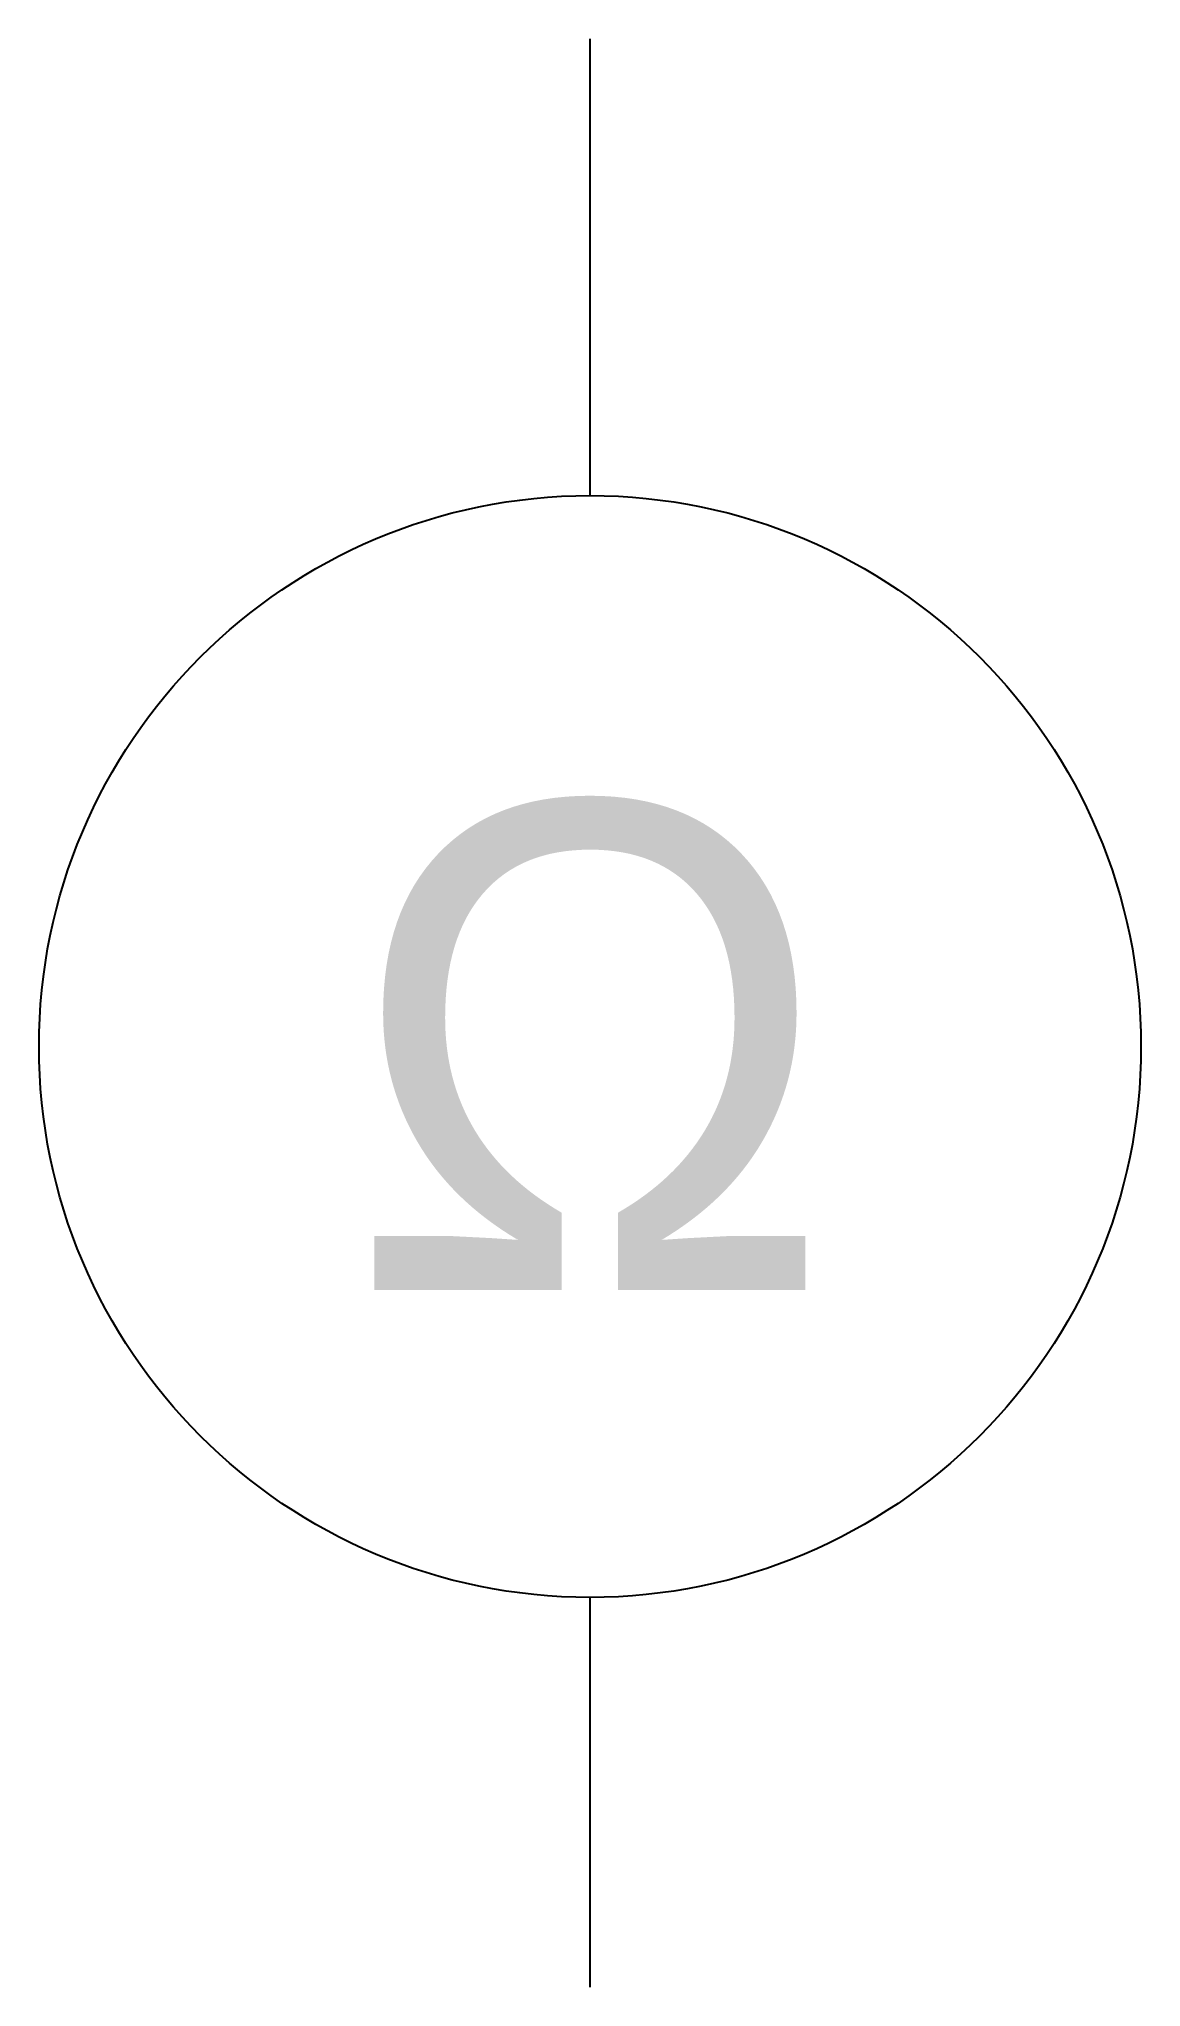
# Model space of a CAD drawing. Header units: millimetres. Extents: x -2.8 to 2.8, y -10 to 0.
import ezdxf

# ---------------------------------------------------------------- set-up
doc = ezdxf.new("R2010")
doc.units = ezdxf.units.MM
doc.layers.get('0').update_dxf_attribs({"lineweight": 25})
doc.styles.add('textstyle3', font='txt')

msp = doc.modelspace()

# ---------------------------------------------------------------- linework, layer by layer
for p, q in [((0, -2.343), (0, 0)), ((0, -10), (0, -8))]:
    msp.add_line(p, q)
msp.add_circle((0, -5.172), 2.828)

# ---------------------------------------------------------------- texts
at = {"insert": (0, -5.172), "char_height": 2.5, "attachment_point": 5, "style": 'textstyle3'}
msp.add_mtext('Ω', dxfattribs=at)

doc.saveas('drawing.dxf')
